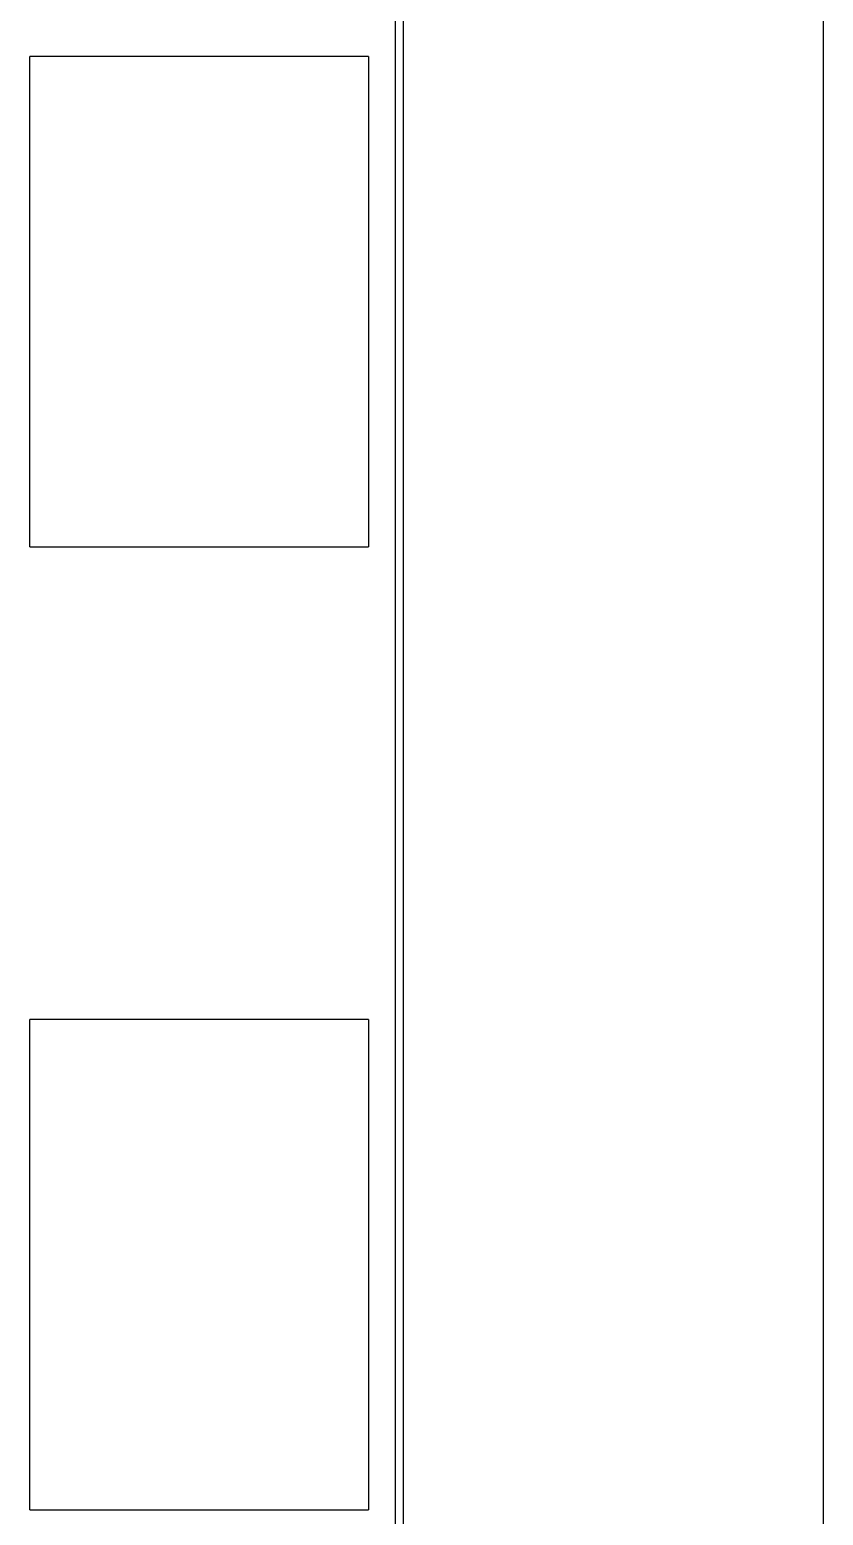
# Model space of a CAD drawing. Header units: millimetres. Extents: x 6750 to 121550, y -28210 to 66060.
# Drawn here: x 38644.08 to 38648.53, y 64545.52 to 64553.86 of the extents above; entities that cross this region are included whole.
import ezdxf

# ---------------------------------------------------------------- set-up
doc = ezdxf.new("R2010")
doc.units = ezdxf.units.MM
doc.linetypes.add('SLD-Solid', pattern=[0])
doc.layers.add('DN.1. NET LIEN MANH', color=7, linetype='Continuous', lineweight=40)

# ---------------------------------------------------------------- blocks, each defined once
blk = doc.blocks.new('A$C039E768D')
at = {"color": 7, "linetype": 'SLD-Solid', "lineweight": 25}
for p, q in [((-10.65, 35.675), (-12.55, 35.675)), ((-12.55, 32.925), (-10.65, 32.925)), ((-10.65, 30.275), (-12.55, 30.275)), ((-12.55, 27.525), (-10.65, 27.525))]:
    blk.add_line(p, q, dxfattribs=at)
for points, knots in [([(-10.5, 58.7858), (-10.5, 55.7418), (-10.5, 46.1719), (-10.5, 32.0018), (-10.5, 20.6753), (-10.5, 15.8906), (-10.5, 15.7)], [0.1020326, 0.1020326, 0.1020326, 0.1020326, 0.1666156, 0.3049644, 0.4020326, 0.4060597, 0.4060597, 0.4060597, 0.4060597]), ([(-8.1, 55.1242), (-8.1, 53.2997), (-8.1, 44.949), (-8.1, 32.0018), (-8.1, 20.6753), (-8.1, 15.8906), (-8.1, 15.7)], [0.1279226, 0.1279226, 0.1279226, 0.1279226, 0.1666156, 0.3049644, 0.4020326, 0.4060597, 0.4060597, 0.4060597, 0.4060597])]:
    blk.add_open_spline(points, degree=3, knots=knots, dxfattribs=at)
for points in [[(-10.4557, 58.3731), (-10.4557, 44.1803), (-10.4557, 29.9515), (-10.4557, 15.7)], [(-12.55, 32.925), (-12.55, 33.8418), (-12.55, 34.7585), (-12.55, 35.675)], [(-10.65, 35.675), (-10.65, 34.7585), (-10.65, 33.8418), (-10.65, 32.925)], [(-12.55, 27.525), (-12.55, 28.4418), (-12.55, 29.3584), (-12.55, 30.275)], [(-10.65, 30.275), (-10.65, 29.3584), (-10.65, 28.4418), (-10.65, 27.525)]]:
    blk.add_open_spline(points, degree=3, dxfattribs=at)
blk = doc.blocks.new('A$C00790B90')
at = {"layer": 'DN.1. NET LIEN MANH'}
blk.add_blockref('A$C039E768D', (15, 41.8), dxfattribs=at)

msp = doc.modelspace()

# ---------------------------------------------------------------- block references
at = {"layer": 'DN.1. NET LIEN MANH'}
msp.add_blockref('A$C00790B90', (38641.6261, 64476.2291), dxfattribs=at)

doc.saveas('drawing.dxf')
